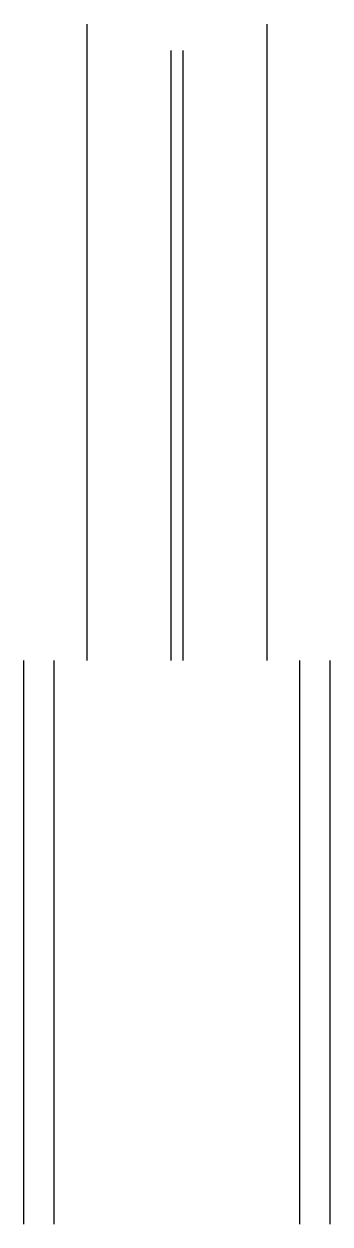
# Paper-space layout 'Layout1' of a CAD drawing. Extents: x 3277 to 20060, y 9578 to 16245.
# Drawn here: x 19805 to 20060, y 15244 to 16245 of the extents above.
import ezdxf

# ---------------------------------------------------------------- set-up
doc = ezdxf.new("R2010")
doc.units = 0
doc.header["$LTSCALE"] = 500
doc.linetypes.add('HIDDEN2', pattern=[0])
doc.layers.add('OBJTHIN', color=1, linetype='CONTINUOUS')
doc.layers.add('STEEL', color=1, linetype='CONTINUOUS')

psp = doc.layouts.get("Layout1")

# ---------------------------------------------------------------- linework, layer by layer
at = {"layer": 'OBJTHIN', "color": 0, "linetype": 'HIDDEN2'}
for p, q in [((19805.2, 15244.4), (19805.2, 15714.4)), ((19830.3, 15244.4), (19830.3, 15714.4)), ((20035.2, 15244.4), (20035.2, 15714.4)), ((20060.3, 15244.4), (20060.3, 15714.4))]:
    psp.add_line(p, q, dxfattribs=at)
at = {"layer": 'STEEL', "color": 0}
for p, q in [((19857.8, 15714.4), (19857.8, 16245.4)), ((20007.8, 15714.4), (20007.8, 16245.4)), ((19927.8, 15714.4), (19927.8, 16223.3)), ((19937.8, 15714.4), (19937.8, 16223.3))]:
    psp.add_line(p, q, dxfattribs=at)

doc.saveas('drawing.dxf')
